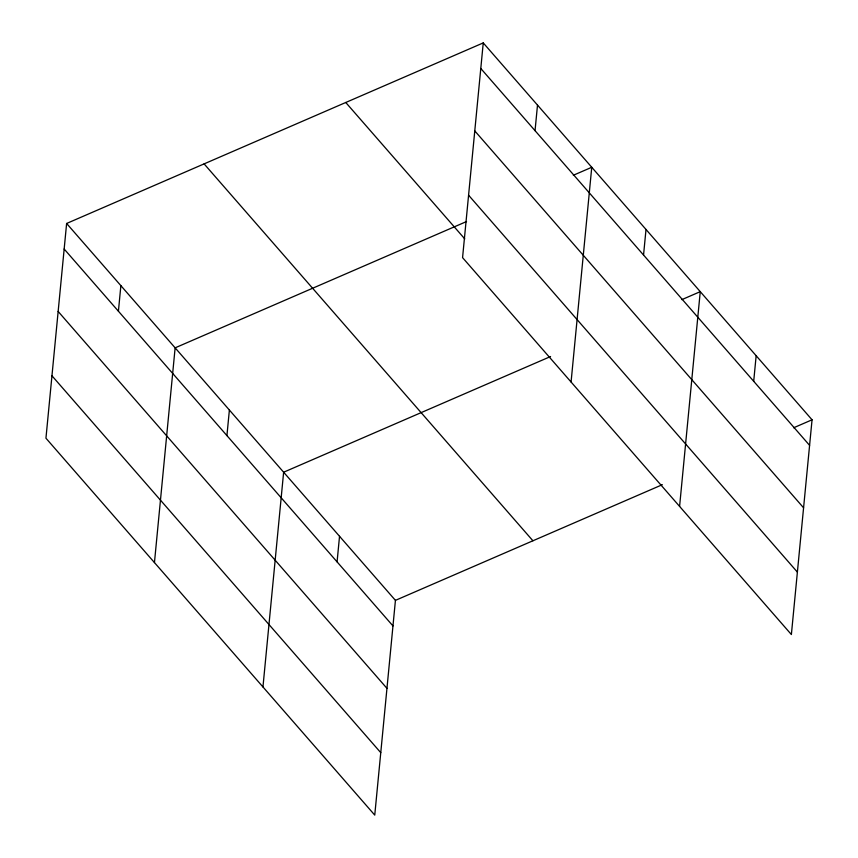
<?xml version="1.0" encoding="UTF-8"?>
<svg xmlns="http://www.w3.org/2000/svg" width="858" height="858" viewBox="0 0 858 858"><rect width="100%" height="100%" fill="white"/><g stroke="black" fill="none" stroke-linecap="round" stroke-linejoin="round"><path stroke-width="1.29" d="M66.624 223.466L45.946 438.202L374.753 815.1L395.431 600.364L66.624 223.466L483.247 42.9L812.054 419.798L791.376 634.534L462.569 257.636L483.247 42.9M118.415 311.218L120.871 285.65M154.451 562.58L175.129 347.844L466.538 221.546M226.92 435.596L229.386 410.027M262.956 686.958L283.633 472.222L550.568 356.531M337.076 561.861L339.532 536.293M535.038 130.652L537.505 105.084M571.074 382.014L591.752 167.278L573.337 175.257M643.543 255.03L646.01 229.461M679.59 506.392L700.257 291.656L681.853 299.635M753.699 381.295L756.155 355.727M395.431 600.364L662.355 484.684M793.639 427.777L812.054 419.798M480.78 68.468L809.598 445.366M474.774 130.888L803.581 507.797M468.575 195.206L797.393 572.114M345.763 102.488L464.768 238.899M204.107 163.878L532.915 540.776M64.157 249.024L392.964 625.932M58.151 311.454L386.958 688.352M51.952 375.772L380.77 752.67"/></g></svg>
